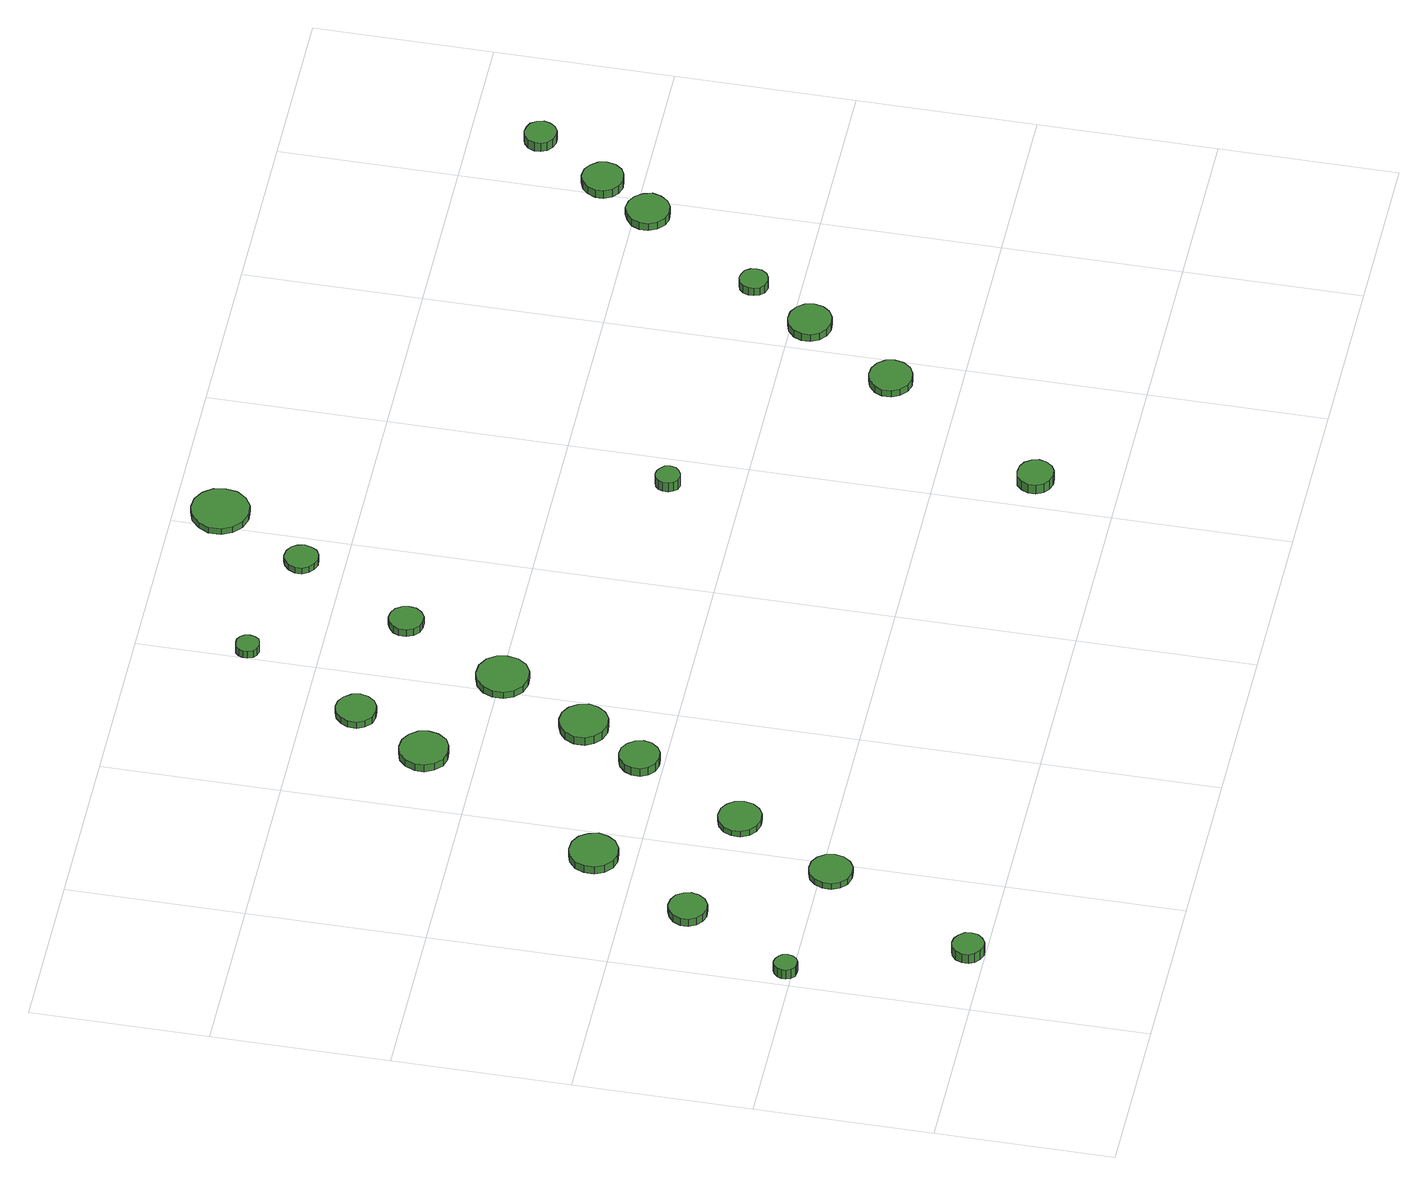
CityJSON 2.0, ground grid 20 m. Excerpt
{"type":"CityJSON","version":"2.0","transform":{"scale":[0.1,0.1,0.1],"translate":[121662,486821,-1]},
"CityObjects":{
"tree1":{"type":"SolitaryVegetationObject","attributes":{"function":"something"},"geometry":[{"type":"MultiSurface","lod":"1","boundaries":[[[0,1,2,3,4,5,6,7,8,9,10,11,12,13,14]],[[15,16,17,18,19,20,21,22,23,24,25,26,27,28,29]],[[0,29,28,1]],[[1,28,27,2]],[[2,27,26,3]],[[3,26,25,4]],[[4,25,24,5]],[[5,24,23,6]],[[6,23,22,7]],[[7,22,21,8]],[[8,21,20,9]],[[9,20,19,10]],[[10,19,18,11]],[[11,18,17,12]],[[12,17,16,13]],[[13,16,15,14]],[[14,15,29,0]]]}]},
"tree2":{"type":"SolitaryVegetationObject","attributes":{"function":"something"},"geometry":[{"type":"MultiSurface","lod":"1","boundaries":[[[30,31,32,33,34,35,36,37,38,39,40,41,42,43,44]],[[45,46,47,48,49,50,51,52,53,54,55,56,57,58,59]],[[30,59,58,31]],[[31,58,57,32]],[[32,57,56,33]],[[33,56,55,34]],[[34,55,54,35]],[[35,54,53,36]],[[36,53,52,37]],[[37,52,51,38]],[[38,51,50,39]],[[39,50,49,40]],[[40,49,48,41]],[[41,48,47,42]],[[42,47,46,43]],[[43,46,45,44]],[[44,45,59,30]]]}]},
"tree3":{"type":"SolitaryVegetationObject","attributes":{"function":"something"},"geometry":[{"type":"MultiSurface","lod":"1","boundaries":[[[60,61,62,63,64,65,66,67,68,69,70,71,72,73,74]],[[75,76,77,78,79,80,81,82,83,84,85,86,87,88,89]],[[60,89,88,61]],[[61,88,87,62]],[[62,87,86,63]],[[63,86,85,64]],[[64,85,84,65]],[[65,84,83,66]],[[66,83,82,67]],[[67,82,81,68]],[[68,81,80,69]],[[69,80,79,70]],[[70,79,78,71]],[[71,78,77,72]],[[72,77,76,73]],[[73,76,75,74]],[[74,75,89,60]]]}]},
"tree4":{"type":"SolitaryVegetationObject","attributes":{"function":"something"},"geometry":[{"type":"MultiSurface","lod":"1","boundaries":[[[90,91,92,93,94,95,96,97,98,99,100,101,102,103,104]],[[105,106,107,108,109,110,111,112,113,114,115,116,117,118,119]],[[90,119,118,91]],[[91,118,117,92]],[[92,117,116,93]],[[93,116,115,94]],[[94,115,114,95]],[[95,114,113,96]],[[96,113,112,97]],[[97,112,111,98]],[[98,111,110,99]],[[99,110,109,100]],[[100,109,108,101]],[[101,108,107,102]],[[102,107,106,103]],[[103,106,105,104]],[[104,105,119,90]]]}]},
"tree5":{"type":"SolitaryVegetationObject","attributes":{"function":"something"},"geometry":[{"type":"MultiSurface","lod":"1","boundaries":[[[120,121,122,123,124,125,126,127,128,129,130,131,132,133,134]],[[135,136,137,138,139,140,141,142,143,144,145,146,147,148,149]],[[120,149,148,121]],[[121,148,147,122]],[[122,147,146,123]],[[123,146,145,124]],[[124,145,144,125]],[[125,144,143,126]],[[126,143,142,127]],[[127,142,141,128]],[[128,141,140,129]],[[129,140,139,130]],[[130,139,138,131]],[[131,138,137,132]],[[132,137,136,133]],[[133,136,135,134]],[[134,135,149,120]]]}]},
"tree6":{"type":"SolitaryVegetationObject","attributes":{"function":"something"},"geometry":[{"type":"MultiSurface","lod":"1","boundaries":[[[150,151,152,153,154,155,156,157,158,159,160,161,162,163,164]],[[165,166,167,168,169,170,171,172,173,174,175,176,177,178,179]],[[150,179,178,151]],[[151,178,177,152]],[[152,177,176,153]],[[153,176,175,154]],[[154,175,174,155]],[[155,174,173,156]],[[156,173,172,157]],[[157,172,171,158]],[[158,171,170,159]],[[159,170,169,160]],[[160,169,168,161]],[[161,168,167,162]],[[162,167,166,163]],[[163,166,165,164]],[[164,165,179,150]]]}]},
"tree7":{"type":"SolitaryVegetationObject","attributes":{"function":"something"},"geometry":[{"type":"MultiSurface","lod":"1","boundaries":[[[180,181,182,183,184,185,186,187,188,189,190,191,192,193,194]],[[195,196,197,198,199,200,201,202,203,204,205,206,207,208,209]],[[180,209,208,181]],[[181,208,207,182]],[[182,207,206,183]],[[183,206,205,184]],[[184,205,204,185]],[[185,204,203,186]],[[186,203,202,187]],[[187,202,201,188]],[[188,201,200,189]],[[189,200,199,190]],[[190,199,198,191]],[[191,198,197,192]],[[192,197,196,193]],[[193,196,195,194]],[[194,195,209,180]]]}]},
"tree8":{"type":"SolitaryVegetationObject","attributes":{"function":"something"},"geometry":[{"type":"MultiSurface","lod":"1","boundaries":[[[210,211,212,213,214,215,216,217,218,219,220,221,222,223,224]],[[225,226,227,228,229,230,231,232,233,234,235,236,237,238,239]],[[210,239,238,211]],[[211,238,237,212]],[[212,237,236,213]],[[213,236,235,214]],[[214,235,234,215]],[[215,234,233,216]],[[216,233,232,217]],[[217,232,231,218]],[[218,231,230,219]],[[219,230,229,220]],[[220,229,228,221]],[[221,228,227,222]],[[222,227,226,223]],[[223,226,225,224]],[[224,225,239,210]]]}]},
"tree9":{"type":"SolitaryVegetationObject","attributes":{"function":"something"},"geometry":[{"type":"MultiSurface","lod":"1","boundaries":[[[240,241,242,243,244,245,246,247,248,249,250,251,252,253,254]],[[255,256,257,258,259,260,261,262,263,264,265,266,267,268,269]],[[240,269,268,241]],[[241,268,267,242]],[[242,267,266,243]],[[243,266,265,244]],[[244,265,264,245]],[[245,264,263,246]],[[246,263,262,247]],[[247,262,261,248]],[[248,261,260,249]],[[249,260,259,250]],[[250,259,258,251]],[[251,258,257,252]],[[252,257,256,253]],[[253,256,255,254]],[[254,255,269,240]]]}]},
"tree10":{"type":"SolitaryVegetationObject","attributes":{"function":"something"},"geometry":[{"type":"MultiSurface","lod":"1","boundaries":[[[270,271,272,273,274,275,276,277,278,279,280,281,282,283,284]],[[285,286,287,288,289,290,291,292,293,294,295,296,297,298,299]],[[270,299,298,271]],[[271,298,297,272]],[[272,297,296,273]],[[273,296,295,274]],[[274,295,294,275]],[[275,294,293,276]],[[276,293,292,277]],[[277,292,291,278]],[[278,291,290,279]],[[279,290,289,280]],[[280,289,288,281]],[[281,288,287,282]],[[282,287,286,283]],[[283,286,285,284]],[[284,285,299,270]]]}]},
"tree11":{"type":"SolitaryVegetationObject","attributes":{"function":"something"},"geometry":[{"type":"MultiSurface","lod":"1","boundaries":[[[300,301,302,303,304,305,306,307,308,309,310,311,312,313,314]],[[315,316,317,318,319,320,321,322,323,324,325,326,327,328,329]],[[300,329,328,301]],[[301,328,327,302]],[[302,327,326,303]],[[303,326,325,304]],[[304,325,324,305]],[[305,324,323,306]],[[306,323,322,307]],[[307,322,321,308]],[[308,321,320,309]],[[309,320,319,310]],[[310,319,318,311]],[[311,318,317,312]],[[312,317,316,313]],[[313,316,315,314]],[[314,315,329,300]]]}]},
"tree12":{"type":"SolitaryVegetationObject","attributes":{"function":"something"},"geometry":[{"type":"MultiSurface","lod":"1","boundaries":[[[330,331,332,333,334,335,336,337,338,339,340,341,342,343,344]],[[345,346,347,348,349,350,351,352,353,354,355,356,357,358,359]],[[330,359,358,331]],[[331,358,357,332]],[[332,357,356,333]],[[333,356,355,334]],[[334,355,354,335]],[[335,354,353,336]],[[336,353,352,337]],[[337,352,351,338]],[[338,351,350,339]],[[339,350,349,340]],[[340,349,348,341]],[[341,348,347,342]],[[342,347,346,343]],[[343,346,345,344]],[[344,345,359,330]]]}]},
"tree13":{"type":"SolitaryVegetationObject","attributes":{"function":"something"},"geometry":[{"type":"MultiSurface","lod":"1","boundaries":[[[360,361,362,363,364,365,366,367,368,369,370,371,372,373,374]],[[375,376,377,378,379,380,381,382,383,384,385,386,387,388,389]],[[360,389,388,361]],[[361,388,387,362]],[[362,387,386,363]],[[363,386,385,364]],[[364,385,384,365]],[[365,384,383,366]],[[366,383,382,367]],[[367,382,381,368]],[[368,381,380,369]],[[369,380,379,370]],[[370,379,378,371]],[[371,378,377,372]],[[372,377,376,373]],[[373,376,375,374]],[[374,375,389,360]]]}]},
"tree14":{"type":"SolitaryVegetationObject","attributes":{"function":"something"},"geometry":[{"type":"MultiSurface","lod":"1","boundaries":[[[390,391,392,393,394,395,396,397,398,399,400,401,402,403,404]],[[405,406,407,408,409,410,411,412,413,414,415,416,417,418,419]],[[390,419,418,391]],[[391,418,417,392]],[[392,417,416,393]],[[393,416,415,394]],[[394,415,414,395]],[[395,414,413,396]],[[396,413,412,397]],[[397,412,411,398]],[[398,411,410,399]],[[399,410,409,400]],[[400,409,408,401]],[[401,408,407,402]],[[402,407,406,403]],[[403,406,405,404]],[[404,405,419,390]]]}]},
"tree15":{"type":"SolitaryVegetationObject","attributes":{"function":"something"},"geometry":[{"type":"MultiSurface","lod":"1","boundaries":[[[420,421,422,423,424,425,426,427,428,429,430,431,432,433,434]],[[435,436,437,438,439,440,441,442,443,444,445,446,447,448,449]],[[420,449,448,421]],[[421,448,447,422]],[[422,447,446,423]],[[423,446,445,424]],[[424,445,444,425]],[[425,444,443,426]],[[426,443,442,427]],[[427,442,441,428]],[[428,441,440,429]],[[429,440,439,430]],[[430,439,438,431]],[[431,438,437,432]],[[432,437,436,433]],[[433,436,435,434]],[[434,435,449,420]]]}]},
"tree16":{"type":"SolitaryVegetationObject","attributes":{"function":"something"},"geometry":[{"type":"MultiSurface","lod":"1","boundaries":[[[450,451,452,453,454,455,456,457,458,459,460,461,462,463,464]],[[465,466,467,468,469,470,471,472,473,474,475,476,477,478,479]],[[450,479,478,451]],[[451,478,477,452]],[[452,477,476,453]],[[453,476,475,454]],[[454,475,474,455]],[[455,474,473,456]],[[456,473,472,457]],[[457,472,471,458]],[[458,471,470,459]],[[459,470,469,460]],[[460,469,468,461]],[[461,468,467,462]],[[462,467,466,463]],[[463,466,465,464]],[[464,465,479,450]]]}]},
"tree17":{"type":"SolitaryVegetationObject","attributes":{"function":"something"},"geometry":[{"type":"MultiSurface","lod":"1","boundaries":[[[480,481,482,483,484,485,486,487,488,489,490,491,492,493,494]],[[495,496,497,498,499,500,501,502,503,504,505,506,507,508,509]],[[480,509,508,481]],[[481,508,507,482]],[[482,507,506,483]],[[483,506,505,484]],[[484,505,504,485]],[[485,504,503,486]],[[486,503,502,487]],[[487,502,501,488]],[[488,501,500,489]],[[489,500,499,490]],[[490,499,498,491]],[[491,498,497,492]],[[492,497,496,493]],[[493,496,495,494]],[[494,495,509,480]]]}]},
"tree18":{"type":"SolitaryVegetationObject","attributes":{"function":"something"},"geometry":[{"type":"MultiSurface","lod":"1","boundaries":[[[510,511,512,513,514,515,516,517,518,519,520,521,522,523,524]],[[525,526,527,528,529,530,531,532,533,534,535,536,537,538,539]],[[510,539,538,511]],[[511,538,537,512]],[[512,537,536,513]],[[513,536,535,514]],[[514,535,534,515]],[[515,534,533,516]],[[516,533,532,517]],[[517,532,531,518]],[[518,531,530,519]],[[519,530,529,520]],[[520,529,528,521]],[[521,528,527,522]],[[522,527,526,523]],[[523,526,525,524]],[[524,525,539,510]]]}]},
"tree19":{"type":"SolitaryVegetationObject","attributes":{"function":"something"},"geometry":[{"type":"MultiSurface","lod":"1","boundaries":[[[540,541,542,543,544,545,546,547,548,549,550,551,552,553,554]],[[555,556,557,558,559,560,561,562,563,564,565,566,567,568,569]],[[540,569,568,541]],[[541,568,567,542]],[[542,567,566,543]],[[543,566,565,544]],[[544,565,564,545]],[[545,564,563,546]],[[546,563,562,547]],[[547,562,561,548]],[[548,561,560,549]],[[549,560,559,550]],[[550,559,558,551]],[[551,558,557,552]],[[552,557,556,553]],[[553,556,555,554]],[[554,555,569,540]]]}]},
"tree20":{"type":"SolitaryVegetationObject","attributes":{"function":"something"},"geometry":[{"type":"MultiSurface","lod":"1","boundaries":[[[570,571,572,573,574,575,576,577,578,579,580,581,582,583,584]],[[585,586,587,588,589,590,591,592,593,594,595,596,597,598,599]],[[570,599,598,571]],[[571,598,597,572]],[[572,597,596,573]],[[573,596,595,574]],[[574,595,594,575]],[[575,594,593,576]],[[576,593,592,577]],[[577,592,591,578]],[[578,591,590,579]],[[579,590,589,580]],[[580,589,588,581]],[[581,588,587,582]],[[582,587,586,583]],[[583,586,585,584]],[[584,585,599,570]]]}]},
"tree21":{"type":"SolitaryVegetationObject","attributes":{"function":"something"},"geometry":[{"type":"MultiSurface","lod":"1","boundaries":[[[600,601,602,603,604,605,606,607,608,609,610,611,612,613,614]],[[615,616,617,618,619,620,621,622,623,624,625,626,627,628,629]],[[600,629,628,601]],[[601,628,627,602]],[[602,627,626,603]],[[603,626,625,604]],[[604,625,624,605]],[[605,624,623,606]],[[606,623,622,607]],[[607,622,621,608]],[[608,621,620,609]],[[609,620,619,610]],[[610,619,618,611]],[[611,618,617,612]],[[612,617,616,613]],[[613,616,615,614]],[[614,615,629,600]]]}]},
"tree22":{"type":"SolitaryVegetationObject","attributes":{"function":"something"},"geometry":[{"type":"MultiSurface","lod":"1","boundaries":[[[630,631,632,633,634,635,636,637,638,639,640,641,642,643,644]],[[645,646,647,648,649,650,651,652,653,654,655,656,657,658,659]],[[630,659,658,631]],[[631,658,657,632]],[[632,657,656,633]],[[633,656,655,634]],[[634,655,654,635]],[[635,654,653,636]],[[636,653,652,637]],[[637,652,651,638]],[[638,651,650,639]],[[639,650,649,640]],[[640,649,648,641]],[[641,648,647,642]],[[642,647,646,643]],[[643,646,645,644]],[[644,645,659,630]]]}]},
"tree23":{"type":"SolitaryVegetationObject","attributes":{"function":"something"},"geometry":[{"type":"MultiSurface","lod":"1","boundaries":[[[660,661,662,663,664,665,666,667,668,669,670,671,672,673,674]],[[675,676,677,678,679,680,681,682,683,684,685,686,687,688,689]],[[660,689,688,661]],[[661,688,687,662]],[[662,687,686,663]],[[663,686,685,664]],[[664,685,684,665]],[[665,684,683,666]],[[666,683,682,667]],[[667,682,681,668]],[[668,681,680,669]],[[669,680,679,670]],[[670,679,678,671]],[[671,678,677,672]],[[672,677,676,673]],[[673,676,675,674]],[[674,675,689,660]]]}]}
},
"vertices":[
[35,208,20],[34,213,20],[31,217,20],[26,220,20],[21,221,20],[16,219,20],[12,215,20],[10,210,20],[10,205,20],[12,200,20],[16,196,20],[21,195,20],[26,195,20],[31,198,20],[34,202,20],[34,202,7],[31,198,7],[26,195,7],[21,195,7],[16,196,7],[12,200,7],[10,205,7],[10,210,7],[12,215,7],[16,219,7],[21,221,7],[26,220,7],[31,217,7],[34,213,7],[35,208,7],
[102,18,25],[101,25,25],[96,31,25],[90,35,25],[83,36,25],[76,34,25],[70,29,25],[67,22,25],[67,14,25],[70,8,25],[76,3,25],[83,0,25],[90,1,25],[96,5,25],[101,11,25],[101,11,12],[96,5,12],[90,1,12],[83,0,12],[76,3,12],[70,8,12],[67,14,12],[67,22,12],[70,29,12],[76,34,12],[83,36,12],[90,35,12],[96,31,12],[101,25,12],[102,18,12],
[115,330,17],[113,338,17],[108,346,17],[100,350,17],[91,351,17],[83,348,17],[76,342,17],[72,334,17],[72,325,17],[76,317,17],[83,311,17],[91,308,17],[100,309,17],[108,314,17],[113,321,17],[113,321,7],[108,314,7],[100,309,7],[91,308,7],[83,311,7],[76,317,7],[72,325,7],[72,334,7],[76,342,7],[83,348,7],[91,351,7],[100,350,7],[108,346,7],[113,338,7],[115,330,7],
[206,189,16],[204,199,16],[198,207,16],[190,212,16],[180,213,16],[170,210,16],[163,203,16],[159,194,16],[159,184,16],[163,175,16],[170,168,16],[180,165,16],[190,166,16],[198,171,16],[204,179,16],[204,179,8],[198,171,8],[190,166,8],[180,165,8],[170,168,8],[163,175,8],[159,184,8],[159,194,8],[163,203,8],[170,210,8],[180,213,8],[190,212,8],[198,207,8],[204,199,8],[206,189,8],
[190,447,16],[187,458,16],[181,467,16],[171,473,16],[159,474,16],[149,471,16],[140,463,16],[136,453,16],[136,441,16],[140,431,16],[149,423,16],[159,420,16],[171,421,16],[181,427,16],[187,436,16],[187,436,6],[181,427,6],[171,421,6],[159,420,6],[149,423,6],[140,431,6],[136,441,6],[136,453,6],[140,463,6],[149,471,6],[159,474,6],[171,473,6],[181,467,6],[187,458,6],[190,447,6],
[271,302,15],[269,312,15],[263,320,15],[255,325,15],[245,326,15],[235,323,15],[227,316,15],[223,307,15],[223,297,15],[227,288,15],[235,281,15],[245,278,15],[255,279,15],[263,284,15],[269,292,15],[269,292,7],[263,284,7],[255,279,7],[245,278,7],[235,281,7],[227,288,7],[223,297,7],[223,307,7],[227,316,7],[235,323,7],[245,326,7],[255,325,7],[263,320,7],[269,312,7],[271,302,7],
[343,427,17],[341,436,17],[335,444,17],[327,449,17],[318,450,17],[309,447,17],[302,440,17],[298,432,17],[298,422,17],[302,414,17],[309,408,17],[318,405,17],[327,406,17],[335,410,17],[341,418,17],[341,418,6],[335,410,6],[327,406,6],[318,405,6],[309,408,6],[302,414,6],[298,422,6],[298,432,6],[302,440,6],[309,447,6],[318,450,6],[327,449,6],[335,444,6],[341,436,6],[343,427,6],
[314,659,16],[312,670,16],[305,679,16],[295,685,16],[284,686,16],[273,683,16],[265,675,16],[260,664,16],[260,653,16],[265,643,16],[273,635,16],[284,632,16],[295,633,16],[305,638,16],[312,648,16],[312,648,6],[305,638,6],[295,633,6],[284,632,6],[273,635,6],[265,643,6],[260,653,6],[260,664,6],[265,675,6],[273,683,6],[284,686,6],[295,685,6],[305,679,6],[312,670,6],[314,659,6],
[389,497,17],[386,508,17],[380,517,17],[370,523,17],[359,524,17],[348,520,17],[340,513,17],[335,503,17],[335,491,17],[340,481,17],[348,474,17],[359,470,17],[370,471,17],[380,477,17],[386,486,17],[386,486,6],[380,477,6],[370,471,6],[359,470,6],[348,474,6],[340,481,6],[335,491,6],[335,503,6],[340,513,6],[348,520,6],[359,524,6],[370,523,6],[380,517,6],[386,508,6],[389,497,6],
[358,743,16],[356,752,16],[350,760,16],[342,765,16],[333,766,16],[324,763,16],[317,756,16],[313,748,16],[313,738,16],[317,730,16],[324,723,16],[333,721,16],[342,722,16],[350,726,16],[356,734,16],[356,734,7],[350,726,7],[342,722,7],[333,721,7],[324,723,7],[317,730,7],[313,738,7],[313,748,7],[317,756,7],[324,763,7],[333,766,7],[342,765,7],[350,760,7],[356,752,7],[358,743,7],
[449,598,15],[447,610,15],[440,620,15],[429,626,15],[417,627,15],[405,623,15],[396,615,15],[391,604,15],[391,592,15],[396,581,15],[405,573,15],[417,569,15],[429,570,15],[440,576,15],[447,586,15],[447,586,6],[440,576,6],[429,570,6],[417,569,6],[405,573,6],[396,581,6],[391,592,6],[391,604,6],[396,615,6],[405,623,6],[417,627,6],[429,626,6],[440,620,6],[447,610,6],[449,598,6],
[426,878,17],[425,884,17],[422,888,17],[417,891,17],[412,891,17],[406,890,17],[402,886,17],[400,881,17],[400,876,17],[402,870,17],[406,867,17],[412,865,17],[417,866,17],[422,868,17],[425,873,17],[425,873,7],[422,868,7],[417,866,7],[412,865,7],[406,867,7],[402,870,7],[400,876,7],[400,881,7],[402,886,7],[406,890,7],[412,891,7],[417,891,7],[422,888,7],[425,884,7],[426,878,7],
[505,718,16],[504,725,16],[499,732,16],[492,736,16],[484,737,16],[477,734,16],[471,729,16],[468,722,16],[468,714,16],[471,706,16],[477,701,16],[484,699,16],[492,699,16],[499,703,16],[504,710,16],[504,710,6],[499,703,6],[492,699,6],[484,699,6],[477,701,6],[471,706,6],[468,714,6],[468,722,6],[471,729,6],[477,734,6],[484,737,6],[492,736,6],[499,732,6],[504,725,6],[505,718,6],
[581,848,15],[579,856,15],[575,862,15],[568,866,15],[560,867,15],[553,865,15],[547,859,15],[543,852,15],[543,844,15],[547,837,15],[553,832,15],[560,829,15],[568,830,15],[575,834,15],[579,841,15],[579,841,7],[575,834,7],[568,830,7],[560,829,7],[553,832,7],[547,837,7],[543,844,7],[543,852,7],[547,859,7],[553,865,7],[560,867,7],[568,866,7],[575,862,7],[579,856,7],[581,848,7],
[861,92,21],[859,100,21],[854,107,21],[847,111,21],[838,112,21],[830,110,21],[824,104,21],[820,96,21],[820,88,21],[824,80,21],[830,75,21],[838,72,21],[847,73,21],[854,77,21],[859,84,21],[859,84,8],[854,77,8],[847,73,8],[838,72,8],[830,75,8],[824,80,8],[820,88,8],[820,96,8],[824,104,8],[830,110,8],[838,112,8],[847,111,8],[854,107,8],[859,100,8],[861,92,8],
[773,482,22],[772,488,22],[768,492,22],[763,495,22],[758,496,22],[752,494,22],[748,490,22],[746,485,22],[746,479,22],[748,474,22],[752,470,22],[758,468,22],[763,469,22],[768,472,22],[772,476,22],[772,476,9],[768,472,9],[763,469,9],[758,468,9],[752,470,9],[748,474,9],[746,479,9],[746,485,9],[748,490,9],[752,494,9],[758,496,9],[763,495,9],[768,492,9],[772,488,9],[773,482,9],
[652,949,15],[650,962,15],[642,973,15],[630,980,15],[617,981,15],[604,977,15],[594,968,15],[588,956,15],[588,942,15],[594,930,15],[604,921,15],[617,917,15],[630,918,15],[642,925,15],[650,936,15],[650,936,7],[642,925,7],[630,918,7],[617,917,7],[604,921,7],[594,930,7],[588,942,7],[588,956,7],[594,968,7],[604,977,7],[617,981,7],[630,980,7],[642,973,7],[650,962,7],[652,949,7],
[993,277,15],[991,287,15],[985,295,15],[976,300,15],[966,301,15],[956,298,15],[948,291,15],[944,282,15],[944,272,15],[948,263,15],[956,256,15],[966,253,15],[976,254,15],[985,259,15],[991,267,15],[991,267,6],[985,259,6],[976,254,6],[966,253,6],[956,256,6],[948,263,6],[944,272,6],[944,282,6],[948,291,6],[956,298,6],[966,301,6],[976,300,6],[985,295,6],[991,287,6],[993,277,6],
[1063,380,16],[1061,390,16],[1055,398,16],[1046,403,16],[1036,404,16],[1026,401,16],[1018,394,16],[1014,385,16],[1014,375,16],[1018,366,16],[1026,359,16],[1036,356,16],[1046,357,16],[1055,362,16],[1061,370,16],[1061,370,6],[1055,362,6],[1046,357,6],[1036,356,6],[1026,359,6],[1018,366,6],[1014,375,6],[1014,385,6],[1018,394,6],[1026,401,6],[1036,404,6],[1046,403,6],[1055,398,6],[1061,390,6],[1063,380,6],
[1105,452,17],[1104,458,17],[1100,464,17],[1094,467,17],[1088,468,17],[1081,466,17],[1076,461,17],[1074,455,17],[1074,449,17],[1076,443,17],[1081,438,17],[1088,436,17],[1094,437,17],[1100,440,17],[1104,446,17],[1104,446,6],[1100,440,6],[1094,437,6],[1088,436,6],[1081,438,6],[1076,443,6],[1074,449,6],[1074,455,6],[1076,461,6],[1081,466,6],[1088,468,6],[1094,467,6],[1100,464,6],[1104,458,6],[1105,452,6],
[1203,586,16],[1200,596,16],[1194,604,16],[1186,609,16],[1175,611,16],[1166,607,16],[1158,600,16],[1154,591,16],[1154,581,16],[1158,572,16],[1166,565,16],[1175,562,16],[1186,563,16],[1194,568,16],[1200,576,16],[1200,576,6],[1194,568,6],[1186,563,6],[1175,562,6],[1166,565,6],[1158,572,6],[1154,581,6],[1154,591,6],[1158,600,6],[1166,607,6],[1175,611,6],[1186,609,6],[1194,604,6],[1200,596,6],[1203,586,6],
[1241,644,17],[1239,653,17],[1233,661,17],[1225,666,17],[1215,667,17],[1206,664,17],[1199,657,17],[1195,648,17],[1195,639,17],[1199,630,17],[1206,624,17],[1215,621,17],[1225,622,17],[1233,626,17],[1239,634,17],[1239,634,6],[1233,626,6],[1225,622,6],[1215,621,6],[1206,624,6],[1199,630,6],[1195,639,6],[1195,648,6],[1199,657,6],[1206,664,6],[1215,667,6],[1225,666,6],[1233,661,6],[1239,653,6],[1241,644,6],
[1291,723,18],[1289,731,18],[1285,737,18],[1278,740,18],[1271,741,18],[1264,739,18],[1258,734,18],[1255,727,18],[1255,720,18],[1258,713,18],[1264,708,18],[1271,706,18],[1278,706,18],[1285,710,18],[1289,716,18],[1289,716,6],[1285,710,6],[1278,706,6],[1271,706,6],[1264,708,6],[1258,713,6],[1255,720,6],[1255,727,6],[1258,734,6],[1264,739,6],[1271,741,6],[1278,740,6],[1285,737,6],[1289,731,6],[1291,723,6]
]}
